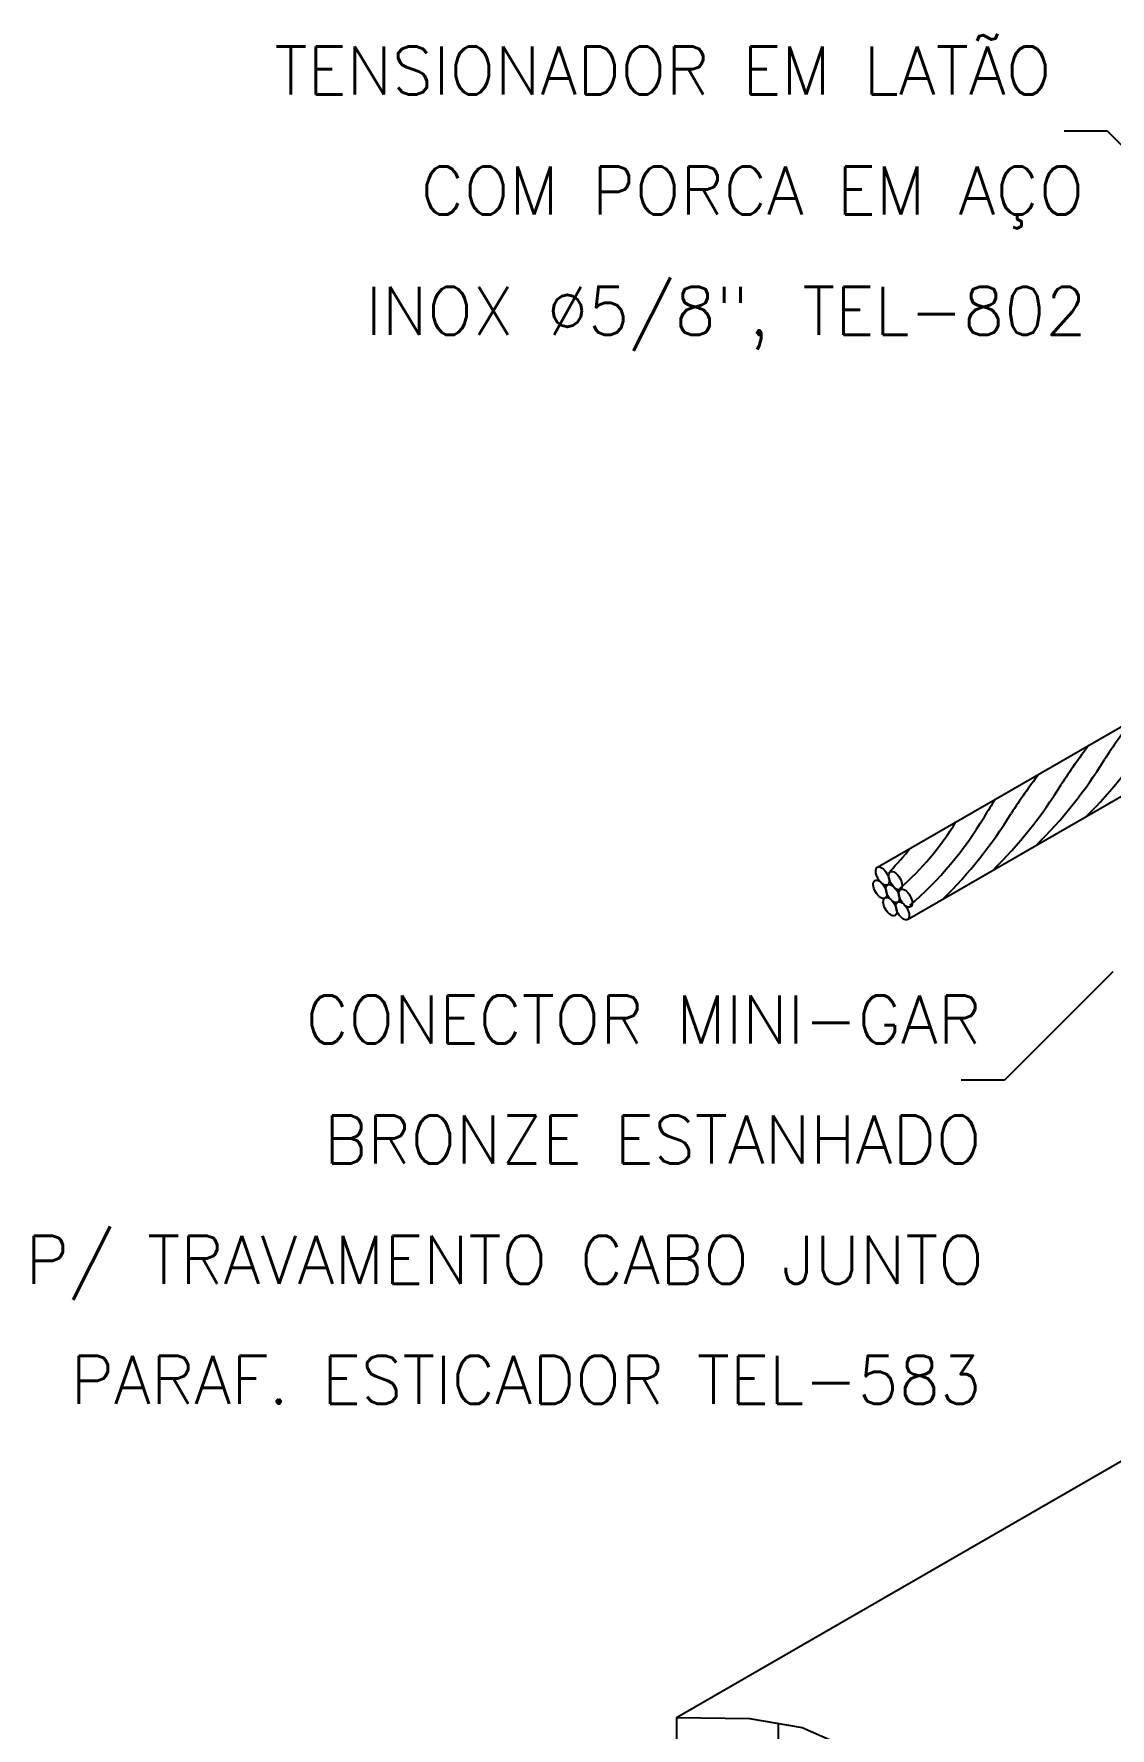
# Model space of a CAD drawing. Header units: millimetres. Extents: x 0 to 114, y 0 to 82.
# Drawn here: x 65.57 to 69.15, y 19.75 to 25.39 of the extents above; entities that cross this region are included whole.
import ezdxf
from ezdxf.enums import TextEntityAlignment as Align

# ---------------------------------------------------------------- set-up
doc = ezdxf.new("R2010")
doc.units = ezdxf.units.MM
for name, color, linetype in [('C01', 1, 'Continuous'), ('C02', 2, 'Continuous'), ('INC-DETALHE-TXT', 7, 'Continuous')]:
    doc.layers.add(name, color=color, linetype=linetype)
doc.styles.add('80CL', font='romans.shx', dxfattribs={"height": 40})

# ---------------------------------------------------------------- blocks, each defined once
blk = doc.blocks.new('A$C4C304906')
at = {"layer": 'C01', "color": 252}
blk.add_line((0.1691, 0.3081), (0.1691, -0.0098), dxfattribs=at)
for centre, radius, start, end in [((1.5214, 1.3937), 0.9614, 142.5428, 147.3042), ((0.1365, 2.3695), 0.7753, 314.6647, 328.2103), ((1.4492, 1.352), 0.9614, 142.5428, 147.3042), ((0.0533, 2.3214), 0.7753, 314.6647, 328.2103), ((-0.0189, 2.2797), 0.7753, 314.6647, 328.2103), ((1.366, 1.3039), 0.9614, 142.5428, 147.3042), ((1.0234, 1.5147), 0.5944, 146.0117, 149.3417), ((0.0505, 2.0625), 0.4856, 311.4044, 328.5956), ((-0.0104, 2.1303), 0.6089, 310.883, 329.117), ((-0.1021, 2.2317), 0.7753, 314.6647, 328.2103), ((-0.2707, 2.3154), 0.8591, 316.7715, 320.1887)]:
    blk.add_arc(centre, radius, start, end, dxfattribs=at)
at = {"layer": 'C02', "color": 7}
for p, q in [((0.3342, 1.7336), (0.9895, 2.1119)), ((0.3845, 1.6466), (0.9735, 1.9866)), ((0, 0.3179), (1.4683, 1.1656)), ((0, 0.3179), (0, 0))]:
    blk.add_line(p, q, dxfattribs=at)
blk.add_lwpolyline([(0, 0.3179), (0.1212, 0.3164), (0.209, 0.3013), (0.2692, 0.2748), (0.3078, 0.2391), (0.3306, 0.1964), (0.3434, 0.149), (0.3521, 0.0991), (0.3627, 0.0489), (0.3781, 0.0054)], dxfattribs=at)
for centre in [(0.3427, 1.719), (0.3642, 1.7113), (0.3385, 1.6969), (0.3595, 1.6899), (0.381, 1.6822), (0.3552, 1.6681), (0.3761, 1.6611)]:
    blk.add_ellipse(centre, major_axis=(0.0084, -0.0146), ratio=0.509483, dxfattribs=at)
at = {"layer": 'INC-DETALHE-TXT', "color": 8}
for p, q in [((0.717, 2.959), (0.6449, 2.959)), ((1.3312, 2.3448), (0.717, 2.959)), ((0.7259, 1.5594), (0.5456, 1.3791)), ((0.5456, 1.3791), (0.4736, 1.3791))]:
    blk.add_line(p, q, dxfattribs=at)
at = {"layer": 'INC-DETALHE-TXT', "style": '80CL'}
for s, p in [('TENSIONADOR EM LATÃO ', (0.6783, 3.0203)), ('COM PORCA EM AÇO', (0.6783, 2.8203)), ('INOX %%C5/8", TEL-802', (0.6824, 2.6201)), ('CONECTOR MINI-GAR', (0.507, 1.4404)), ('BRONZE ESTANHADO', (0.507, 1.2404)), ('P/ TRAVAMENTO CABO JUNTO', (0.511, 1.0402)), ('PARAF. ESTICADOR TEL-583', (0.507, 0.8404))]:
    blk.add_text(s, height=0.08, dxfattribs=at).set_placement(p, align=Align.RIGHT)

msp = doc.modelspace()

# ---------------------------------------------------------------- block references
at = {"color": 7, "xscale": 2, "yscale": 2, "zscale": 2}
msp.add_blockref('A$C4C304906', (67.7086, 19.1449), dxfattribs=at)

doc.saveas('drawing.dxf')
